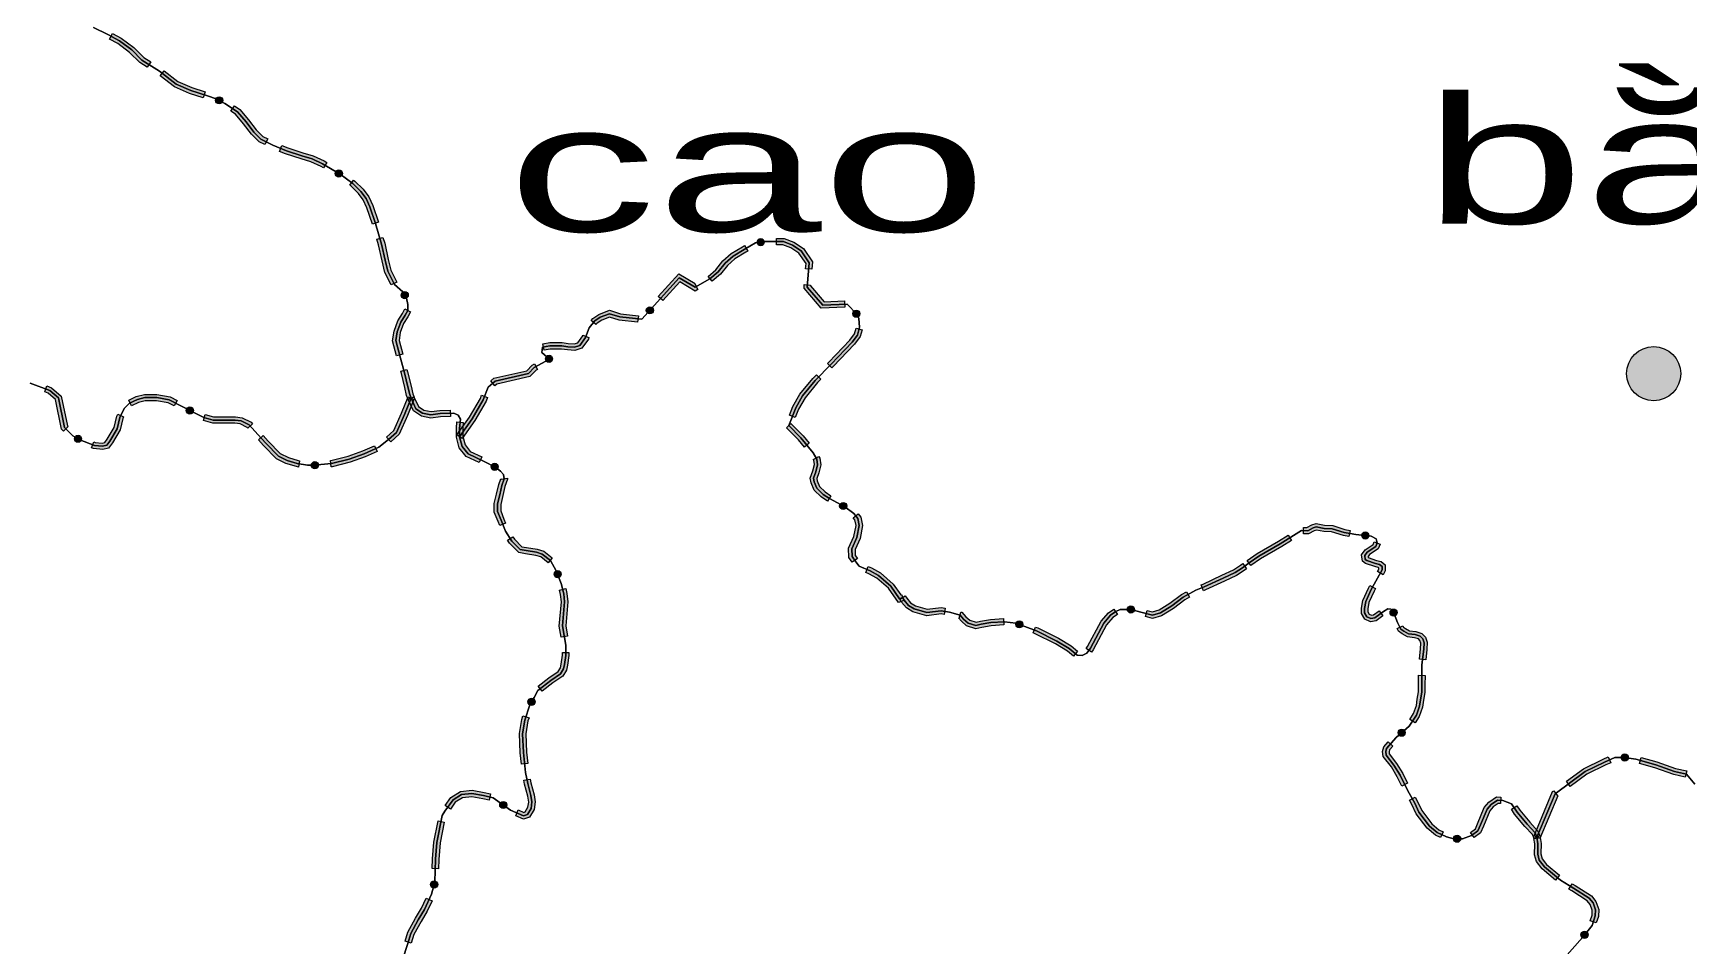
# Model space of a CAD drawing. Header units: metres. Extents: x -835890 to 1024355, y 79891 to 2211954.
# Drawn here: x -281451 to -177486, y 2033216 to 2090488 of the extents above; entities that cross this region are included whole.
import ezdxf
from ezdxf.enums import TextEntityAlignment as Align

# ---------------------------------------------------------------- set-up
doc = ezdxf.new("R2010")
doc.units = ezdxf.units.M
doc.header["$LTSCALE"] = 2200
for name, color, linetype, lineweight in [('10', 7, 'Continuous', 13), ('11', 7, 'Continuous', 13), ('12', 7, 'Continuous', 13), ('13', 7, 'Continuous', 13), ('15', 7, 'Continuous', 13), ('37', 7, 'Continuous', 13), ('8', 7, 'Continuous', 13)]:
    doc.layers.add(name, color=color, linetype=linetype, lineweight=lineweight)
doc.layers.add('3', color=7, linetype='Continuous')

msp = doc.modelspace()

# ---------------------------------------------------------------- hatches: boundary and pattern name
at = {"layer": '37'}
for points in [[(-276460, 2090466), (-275917, 2090174), (-275121, 2089577), (-274493, 2088948), (-274059, 2088676), (-274271, 2088337), (-274743, 2088633), (-275384, 2089274), (-276133, 2089836), (-276650, 2090114)], [(-273208, 2088114), (-272350, 2087446), (-271471, 2087072), (-270628, 2086791), (-270754, 2086412), (-271613, 2086698), (-272555, 2087098), (-273454, 2087799)], [(-269557, 2086150, 1), (-269950, 2086369, 1)], [(-268792, 2085904), (-268455, 2085683), (-267910, 2085023), (-267419, 2084395), (-267009, 2083985), (-266704, 2083830), (-266886, 2083473), (-267247, 2083657), (-267719, 2084130), (-268222, 2084772), (-268725, 2085382), (-269011, 2085570)], [(-265811, 2083417), (-265445, 2083263), (-264489, 2082963), (-263842, 2082766), (-263158, 2082452), (-262985, 2082348), (-263191, 2082005), (-263345, 2082098), (-263985, 2082391), (-264607, 2082581), (-265582, 2082887), (-265965, 2083048)], [(-262038, 2081546, 1), (-262424, 2081778, 1)], [(-261299, 2081244), (-261217, 2081185), (-260700, 2080667), (-260347, 2080196), (-260099, 2079642), (-259745, 2078607), (-260124, 2078477), (-260472, 2079496), (-260693, 2079992), (-261003, 2080404), (-261478, 2080880), (-261534, 2080920)], [(-259456, 2077641), (-259347, 2077272), (-259125, 2076245), (-258965, 2075581), (-258578, 2074831), (-258934, 2074648), (-259343, 2075441), (-259515, 2076157), (-259734, 2077173), (-259840, 2077527)], [(-235491, 2077377, 1), (-235935, 2077307, 1)], [(-234715, 2077574), (-234233, 2077574), (-233627, 2077331), (-233025, 2076939), (-232452, 2076102), (-232489, 2075634), (-232888, 2075666), (-232862, 2075993), (-233310, 2076648), (-233812, 2076974), (-234310, 2077174), (-234715, 2077174)], [(-239022, 2075192), (-238529, 2075608), (-238089, 2076158), (-237565, 2076624), (-236858, 2077049), (-236719, 2077129), (-236519, 2076782), (-236655, 2076704), (-237327, 2076300), (-237798, 2075882), (-238241, 2075327), (-238764, 2074886)], [(-242153, 2073932), (-240863, 2075356), (-239831, 2074732), (-239859, 2074716), (-239662, 2074369), (-239837, 2074269), (-240788, 2074843), (-241857, 2073663)], [(-257976, 2073816, 1), (-258199, 2074207, 1)], [(-232570, 2074637), (-232574, 2074585), (-231725, 2073589), (-230448, 2073644), (-230431, 2073244), (-231903, 2073182), (-232987, 2074452), (-232969, 2074669)], [(-257726, 2072953), (-257892, 2072649), (-258160, 2072220), (-258366, 2071651), (-258440, 2071160), (-258213, 2070295), (-258600, 2070194), (-258848, 2071138), (-258756, 2071750), (-258521, 2072396), (-258237, 2072851), (-258078, 2073144)], [(-242525, 2073223, 1), (-242827, 2072889, 1)], [(-229545, 2072679, 1), (-229856, 2073005, 1)], [(-246378, 2072411), (-246264, 2072551), (-245889, 2072801), (-245224, 2073055), (-244527, 2072839), (-243401, 2072714), (-243445, 2072316), (-244609, 2072445), (-245211, 2072632), (-245705, 2072443), (-245992, 2072252), (-246067, 2072159)], [(-249398, 2070948), (-248975, 2071022), (-248198, 2071022), (-247805, 2070966), (-247438, 2070941), (-247205, 2071019), (-246899, 2071443), (-246882, 2071489), (-246508, 2071346), (-246544, 2071251), (-246956, 2070680), (-247386, 2070537), (-247847, 2070568), (-248227, 2070622), (-248940, 2070622), (-249328, 2070554)], [(-229330, 2071836), (-229451, 2071400), (-229812, 2070918), (-231146, 2069527), (-231229, 2069442), (-231516, 2069721), (-231434, 2069805), (-230118, 2071177), (-229816, 2071579), (-229715, 2071943)], [(-249185, 2070155, 1), (-248852, 2069853, 1)], [(-257953, 2069332), (-257912, 2069184), (-257691, 2068296), (-257583, 2067810), (-257505, 2067602), (-257879, 2067462), (-257967, 2067696), (-258080, 2068204), (-258299, 2069083), (-258339, 2069226)], [(-252680, 2068622), (-252486, 2068779), (-250420, 2069256), (-250078, 2069613), (-249928, 2069694), (-249737, 2069343), (-249832, 2069291), (-250214, 2068893), (-252306, 2068410), (-252428, 2068311)], [(-231926, 2068725), (-232135, 2068510), (-232920, 2067563), (-233331, 2066845), (-233535, 2066321), (-233908, 2066466), (-233693, 2067018), (-233249, 2067792), (-232433, 2068778), (-232213, 2069004)], [(-279536, 2065466), (-279660, 2065591), (-280044, 2067447), (-280495, 2067842), (-280721, 2067926), (-280582, 2068301), (-280287, 2068192), (-279680, 2067659), (-279293, 2065789), (-279253, 2065749)], [(-272572, 2067040), (-272956, 2067239), (-273696, 2067369), (-274401, 2067369), (-274825, 2067269), (-275260, 2067051), (-275439, 2067409), (-274962, 2067647), (-274447, 2067769), (-273661, 2067769), (-272827, 2067622), (-272388, 2067395)], [(-271792, 2066861, 1), (-271392, 2066654, 1)], [(-257507, 2067457), (-257921, 2066434), (-258437, 2065260), (-258965, 2064790), (-259231, 2065089), (-258768, 2065500), (-258290, 2066590), (-257877, 2067607)], [(-257510, 2067615), (-257231, 2067006), (-256884, 2066782), (-256430, 2066686), (-255875, 2066765), (-255223, 2066786), (-255210, 2066387), (-255840, 2066366), (-256443, 2066280), (-257038, 2066405), (-257546, 2066733), (-257874, 2067449)], [(-254807, 2065218), (-254013, 2066347), (-253335, 2067513), (-253257, 2067719), (-252883, 2067577), (-252973, 2067340), (-253676, 2066132), (-254480, 2064988)], [(-275760, 2066354), (-275808, 2066257), (-275975, 2065532), (-276455, 2064725), (-276702, 2064394), (-277070, 2064302), (-277647, 2064361), (-277777, 2064412), (-277631, 2064784), (-277551, 2064753), (-277099, 2064707), (-276937, 2064748), (-276788, 2064947), (-276351, 2065682), (-276187, 2066393), (-276117, 2066533)], [(-267955, 2065656), (-267989, 2065693), (-268423, 2065911), (-268764, 2065959), (-269302, 2065959), (-270158, 2065959), (-270748, 2066128), (-270638, 2066513), (-270102, 2066359), (-269302, 2066359), (-268735, 2066359), (-268303, 2066298), (-267743, 2066018), (-267659, 2065925)], [(-254407, 2065996), (-254443, 2065618), (-254443, 2065129), (-254296, 2064589), (-253966, 2064188), (-253239, 2063844), (-253410, 2063483), (-254218, 2063864), (-254660, 2064401), (-254843, 2065076), (-254843, 2065637), (-254806, 2066034)], [(-232964, 2064449), (-233333, 2064903), (-234092, 2065662), (-233810, 2065945), (-233035, 2065171), (-232654, 2064702)], [(-278822, 2065092, 1), (-278430, 2064871, 1)], [(-264763, 2063203), (-264889, 2063225), (-265552, 2063426), (-266149, 2063725), (-266963, 2064558), (-267284, 2064916), (-266987, 2065183), (-266671, 2064832), (-265910, 2064053), (-265403, 2063799), (-264796, 2063615), (-264694, 2063597)], [(-259821, 2064172), (-260572, 2063841), (-261527, 2063504), (-262654, 2063222), (-262722, 2063215), (-262762, 2063613), (-262723, 2063617), (-261642, 2063887), (-260719, 2064213), (-259983, 2064538)], [(-231510, 2061065), (-231920, 2061328), (-232343, 2061751), (-232542, 2062215), (-232601, 2062509), (-232439, 2062962), (-232335, 2063351), (-232381, 2063624), (-232404, 2063665), (-232057, 2063863), (-231998, 2063760), (-231926, 2063332), (-232057, 2062843), (-232187, 2062478), (-232158, 2062334), (-232006, 2061979), (-231668, 2061642), (-231294, 2061401)], [(-263961, 2063292, 1), (-263513, 2063337, 1)], [(-252233, 2063108, 1), (-252632, 2063315, 1)], [(-251637, 2062509), (-251622, 2062436), (-251789, 2061980), (-251925, 2061412), (-252057, 2060855), (-252057, 2060448), (-251851, 2059931), (-251745, 2059666), (-252116, 2059518), (-252222, 2059783), (-252457, 2060371), (-252457, 2060902), (-252314, 2061505), (-252173, 2062096), (-252037, 2062468), (-252029, 2062430)], [(-230722, 2060861, 1), (-230327, 2060645, 1)], [(-229966, 2057223), (-230164, 2057519), (-230181, 2058105), (-229850, 2058828), (-229716, 2059525), (-229786, 2059877), (-229898, 2060013), (-229588, 2060266), (-229413, 2060053), (-229308, 2059527), (-229466, 2058705), (-229779, 2058024), (-229767, 2057645), (-229634, 2057445)], [(-201580, 2059399), (-201373, 2059394), (-201060, 2059575), (-200789, 2059642), (-200270, 2059539), (-199753, 2059518), (-198982, 2059277), (-198660, 2059218), (-198731, 2058824), (-199078, 2058887), (-199822, 2059120), (-200317, 2059141), (-200779, 2059232), (-200909, 2059200), (-201271, 2058992), (-201590, 2058999)], [(-251297, 2058822), (-251190, 2058659), (-250727, 2058194), (-250432, 2058149), (-249755, 2058036), (-249348, 2057911), (-248822, 2057496), (-249070, 2057182), (-249537, 2057551), (-249847, 2057646), (-250495, 2057754), (-250917, 2057819), (-251503, 2058405), (-251632, 2058603)], [(-205120, 2057335), (-204498, 2057762), (-203152, 2058543), (-202560, 2058913), (-202348, 2058574), (-202946, 2058201), (-204285, 2057424), (-204893, 2057006)], [(-197480, 2058868, 1), (-197927, 2058921, 1)], [(-196777, 2058356), (-196886, 2058065), (-197437, 2057708), (-197525, 2057585), (-197515, 2057505), (-197520, 2057508), (-197002, 2057335), (-196712, 2057262), (-196447, 2057050), (-196447, 2056685), (-196586, 2056433), (-196937, 2056625), (-196847, 2056788), (-196847, 2056858), (-196894, 2056895), (-197115, 2056950), (-197698, 2057146), (-197889, 2057274), (-197941, 2057690), (-197719, 2058002), (-197215, 2058329), (-197152, 2058497)], [(-248396, 2056252, 1), (-248556, 2056673, 1)], [(-226722, 2054810), (-227053, 2054677), (-227687, 2055577), (-228414, 2056219), (-228911, 2056495), (-229102, 2056575), (-228948, 2056944), (-228737, 2056856), (-228181, 2056548), (-227387, 2055845), (-226908, 2055166), (-226870, 2055181)], [(-208024, 2055800), (-207902, 2055845), (-206723, 2056394), (-205986, 2056741), (-205539, 2057027), (-205404, 2057127), (-205166, 2056805), (-205312, 2056697), (-205792, 2056391), (-206553, 2056032), (-207748, 2055476), (-207885, 2055425)], [(-247970, 2055562), (-247893, 2055255), (-247834, 2054725), (-247968, 2053221), (-247860, 2052574), (-248255, 2052508), (-248371, 2053206), (-248236, 2054721), (-248287, 2055184), (-248358, 2055465)], [(-197067, 2055556), (-197151, 2055404), (-197478, 2054688), (-197549, 2054290), (-197549, 2054096), (-197459, 2053947), (-197324, 2053884), (-197182, 2053912), (-196842, 2054159), (-196607, 2053836), (-197017, 2053537), (-197374, 2053466), (-197739, 2053636), (-197949, 2053985), (-197949, 2054324), (-197863, 2054808), (-197509, 2055583), (-197418, 2055749)], [(-226626, 2055102), (-226531, 2054949), (-226285, 2054653), (-225978, 2054465), (-225243, 2054262), (-224358, 2054371), (-224113, 2054332), (-224175, 2053937), (-224364, 2053967), (-225273, 2053855), (-226139, 2054094), (-226550, 2054347), (-226856, 2054714), (-226966, 2054890)], [(-212220, 2054190, 1), (-212654, 2054307, 1)], [(-211421, 2054185), (-211085, 2054100), (-210666, 2054216), (-209982, 2054638), (-209260, 2055193), (-208953, 2055362), (-208760, 2055012), (-209040, 2054857), (-209754, 2054308), (-210505, 2053846), (-211080, 2053686), (-211520, 2053798)], [(-223120, 2054085), (-223063, 2054068), (-222811, 2053785), (-222574, 2053572), (-222172, 2053438), (-221891, 2053508), (-221266, 2053622), (-220445, 2053675), (-220419, 2053276), (-221217, 2053224), (-221807, 2053117), (-222188, 2053021), (-222780, 2053219), (-223095, 2053503), (-223285, 2053717), (-223232, 2053701)], [(-219242, 2053232, 1), (-219662, 2053393, 1)], [(-215254, 2051783), (-215160, 2051924), (-214299, 2053508), (-213854, 2054043), (-213512, 2054271), (-213290, 2053938), (-213584, 2053742), (-213967, 2053283), (-214817, 2051717), (-214921, 2051561)], [(-195844, 2053839, 1), (-196006, 2054259, 1)], [(-218446, 2053141), (-218290, 2053082), (-216990, 2052438), (-216197, 2051956), (-215798, 2051623), (-216054, 2051316), (-216431, 2051630), (-217183, 2052087), (-218451, 2052715), (-218590, 2052768)], [(-195354, 2053223), (-195313, 2053143), (-195179, 2053046), (-194933, 2052912), (-194518, 2052864), (-194154, 2052743), (-193921, 2052510), (-193811, 2052181), (-193830, 2051737), (-193908, 2051078), (-194305, 2051125), (-194229, 2051769), (-194214, 2052124), (-194270, 2052294), (-194370, 2052394), (-194605, 2052472), (-195056, 2052524), (-195393, 2052707), (-195624, 2052875), (-195709, 2053039)], [(-247766, 2051549), (-247766, 2051345), (-247852, 2050746), (-247915, 2050427), (-248150, 2050057), (-248786, 2049624), (-249450, 2049106), (-249696, 2049421), (-249022, 2049947), (-248444, 2050342), (-248293, 2050579), (-248246, 2050813), (-248166, 2051373), (-248166, 2051549)], [(-193950, 2050103), (-193954, 2049498), (-193954, 2049032), (-194040, 2048536), (-194100, 2048111), (-194315, 2047521), (-194576, 2047115), (-194912, 2047332), (-194675, 2047700), (-194490, 2048208), (-194435, 2048598), (-194354, 2049067), (-194354, 2049499), (-194350, 2050105)], [(-250225, 2048241, 1), (-250002, 2048632, 1)], [(-250276, 2047442), (-250343, 2047240), (-250475, 2046419), (-250429, 2045272), (-250348, 2044555), (-250745, 2044510), (-250828, 2045241), (-250876, 2046443), (-250733, 2047335), (-250656, 2047567)], [(-195586, 2046348, 1), (-195248, 2046645, 1)], [(-195969, 2045655), (-196185, 2045410), (-196213, 2045297), (-196194, 2045171), (-195736, 2044570), (-195343, 2043922), (-195044, 2043318), (-195402, 2043140), (-195694, 2043729), (-196067, 2044345), (-196574, 2045009), (-196621, 2045316), (-196549, 2045601), (-196269, 2045920)], [(-181174, 2044907, 1), (-181619, 2044972, 1)], [(-185058, 2043444), (-183996, 2044236), (-182750, 2044829), (-182446, 2044972), (-182276, 2044610), (-182579, 2044468), (-183788, 2043892), (-184819, 2043123)], [(-180359, 2044948), (-179380, 2044661), (-178202, 2044254), (-177499, 2044094), (-177588, 2043704), (-178312, 2043868), (-179502, 2044279), (-180472, 2044565)], [(-250204, 2043581), (-250158, 2043340), (-249959, 2042581), (-249886, 2042143), (-249954, 2041671), (-250243, 2041177), (-250632, 2041066), (-251109, 2041272), (-250951, 2041639), (-250604, 2041490), (-250507, 2041517), (-250339, 2041805), (-250291, 2042139), (-250351, 2042497), (-250549, 2043252), (-250597, 2043507)], [(-252787, 2042257), (-253173, 2042343), (-253869, 2042470), (-254456, 2042411), (-254912, 2042125), (-255219, 2041692), (-255545, 2041924), (-255192, 2042422), (-254589, 2042800), (-253853, 2042874), (-253093, 2042735), (-252699, 2042647)], [(-252076, 2042081, 1), (-251708, 2041822, 1)], [(-194578, 2042446), (-194417, 2042162), (-194156, 2041608), (-193524, 2040768), (-193080, 2040385), (-192809, 2040261), (-192975, 2039898), (-193298, 2040045), (-193818, 2040493), (-194501, 2041401), (-194773, 2041978), (-194926, 2042249)], [(-191100, 2040226), (-190787, 2040461), (-190643, 2040777), (-190225, 2041792), (-189937, 2042137), (-189459, 2042456), (-189179, 2042443), (-189198, 2042043), (-189346, 2042050), (-189667, 2041837), (-189878, 2041583), (-190276, 2040618), (-190465, 2040202), (-190860, 2039906)], [(-188185, 2041905), (-187994, 2041624), (-187371, 2040870), (-186861, 2040307), (-186731, 2040011), (-187098, 2039850), (-187201, 2040087), (-187673, 2040608), (-188315, 2041384), (-188516, 2041681)], [(-187099, 2040008), (-185934, 2042790), (-185859, 2042846), (-185620, 2042525), (-185607, 2042535), (-186730, 2039853)], [(-255602, 2040878), (-255867, 2039568), (-255948, 2038535), (-255971, 2037940), (-256371, 2037956), (-256348, 2038558), (-256263, 2039624), (-255994, 2040957)], [(-191710, 2039832, 1), (-192160, 2039832, 1)], [(-186708, 2039909), (-186647, 2039529), (-186664, 2038875), (-186582, 2038575), (-186303, 2038208), (-185501, 2037540), (-185757, 2037233), (-186594, 2037930), (-186947, 2038395), (-187065, 2038826), (-187048, 2039502), (-187103, 2039846)], [(-256297, 2036735, 1), (-256188, 2037172, 1)], [(-184694, 2037004), (-184503, 2036887), (-183493, 2036236), (-183208, 2035893), (-183034, 2035390), (-183054, 2034941), (-183186, 2034544), (-183566, 2034671), (-183451, 2035015), (-183437, 2035331), (-183563, 2035694), (-183761, 2035933), (-184715, 2036548), (-184903, 2036662)], [(-256371, 2035922), (-256675, 2035276), (-257065, 2034636), (-257522, 2033802), (-257684, 2033269), (-258066, 2033386), (-257892, 2033958), (-257411, 2034836), (-257028, 2035466), (-256733, 2036092)], [(-184067, 2033611, 1), (-183786, 2033962, 1)]]:
    msp.add_hatch(color=256, dxfattribs=at).paths.add_polyline_path(points)
at = {"layer": '8'}
msp.add_hatch(color=256, dxfattribs=at).paths.add_polyline_path([(-177875, 2069073, 1), (-181275, 2069073, 1)])

# ---------------------------------------------------------------- linework, layer by layer
at = {"layer": '10'}
for points in [[(-277653, 2090833), (-276742, 2090391), (-276025, 2090005), (-275253, 2089425), (-274618, 2088790), (-273514, 2088100), (-272452, 2087272), (-271542, 2086885), (-270549, 2086554), (-269886, 2086333), (-269390, 2086057), (-268590, 2085532), (-268066, 2084897), (-267569, 2084262), (-267128, 2083821), (-266369, 2083434), (-265514, 2083075), (-264548, 2082772), (-263913, 2082578), (-263251, 2082275), (-262148, 2081612), (-261348, 2081032)], [(-261348, 2081032), (-260851, 2080535), (-260520, 2080094), (-260285, 2079569), (-259927, 2078520), (-259541, 2077222), (-259320, 2076201), (-259154, 2075511), (-258727, 2074683), (-258202, 2074213), (-257982, 2073827), (-257899, 2073413), (-257899, 2073054), (-258065, 2072750), (-258340, 2072308), (-258561, 2071701), (-258644, 2071149), (-258354, 2070044), (-258106, 2069133), (-257885, 2068250), (-257775, 2067753), (-257692, 2067532), (-258105, 2066512), (-258602, 2065380), (-259099, 2064938), (-259707, 2064441), (-260646, 2064027), (-261584, 2063696), (-262689, 2063420), (-263793, 2063309), (-264207, 2063309), (-264843, 2063420), (-265478, 2063613), (-266030, 2063889), (-266817, 2064695), (-267314, 2065248), (-267866, 2065856), (-268363, 2066104), (-268750, 2066159), (-269302, 2066159), (-270130, 2066159), (-270710, 2066325), (-271345, 2066629), (-272891, 2067430), (-273678, 2067569), (-274424, 2067569), (-274893, 2067458), (-275390, 2067209), (-275721, 2066878), (-275998, 2066325), (-276163, 2065607), (-276621, 2064836), (-276820, 2064571), (-277084, 2064505), (-277599, 2064557), (-278510, 2064916), (-278952, 2065165), (-279477, 2065690), (-279862, 2067553), (-280391, 2068017), (-281644, 2068480)]]:
    msp.add_lwpolyline(points, dxfattribs=at)
at = {"layer": '11'}
for points in [[(-281644, 2068480), (-280391, 2068017), (-279862, 2067553), (-279477, 2065690), (-278952, 2065165), (-278510, 2064916), (-277599, 2064557), (-277084, 2064505), (-276820, 2064571), (-276621, 2064836), (-276163, 2065607), (-275998, 2066325), (-275721, 2066878), (-275390, 2067209), (-274893, 2067458), (-274424, 2067569), (-273678, 2067569), (-272891, 2067430), (-271345, 2066629), (-270710, 2066325), (-270130, 2066159), (-269302, 2066159), (-268750, 2066159), (-268363, 2066104), (-267866, 2065856), (-267314, 2065248), (-266817, 2064695), (-266030, 2063889), (-265478, 2063613), (-264843, 2063420), (-264207, 2063309), (-263793, 2063309), (-262689, 2063420), (-261584, 2063696), (-260646, 2064027), (-259707, 2064441), (-259099, 2064938), (-258602, 2065380), (-258105, 2066512), (-257692, 2067532)], [(-257692, 2067532), (-257389, 2066870), (-256961, 2066593), (-256437, 2066483), (-255857, 2066566), (-255002, 2066593), (-254726, 2066455), (-254588, 2066207), (-254643, 2065627), (-254643, 2065103), (-254478, 2064495), (-254092, 2064026), (-253099, 2063557), (-252354, 2063170), (-252078, 2062949), (-251885, 2062728), (-251829, 2062452), (-251981, 2062038), (-252119, 2061458), (-252257, 2060879), (-252257, 2060409), (-252036, 2059857), (-251760, 2059167), (-251347, 2058532), (-250822, 2058007), (-250463, 2057951), (-249801, 2057841), (-249442, 2057731), (-248918, 2057317), (-248559, 2056682), (-248256, 2055882), (-248090, 2055220), (-248035, 2054723), (-248170, 2053213), (-247966, 2051994), (-247966, 2051359), (-248049, 2050779), (-248104, 2050503), (-248297, 2050199), (-248904, 2049785), (-249718, 2049150), (-249956, 2048713), (-250221, 2048248), (-250538, 2047287), (-250676, 2046431), (-250629, 2045257), (-250486, 2044000), (-250353, 2043296), (-250155, 2042539), (-250089, 2042141), (-250146, 2041738), (-250375, 2041347), (-250618, 2041278), (-251437, 2041631), (-252537, 2042406), (-253133, 2042539), (-253861, 2042672), (-254522, 2042606), (-255052, 2042274), (-255559, 2041558), (-255725, 2041281), (-256065, 2039596), (-256065, 2039596), (-256148, 2038547), (-256203, 2037111), (-256396, 2036338), (-256852, 2035371), (-257238, 2034736), (-257707, 2033880), (-257900, 2033245), (-258231, 2032223)]]:
    msp.add_lwpolyline(points, dxfattribs=at)
at = {"layer": '12'}
for points in [[(-254643, 2065103), (-254643, 2065627), (-254588, 2066207), (-254726, 2066455), (-255002, 2066593), (-255857, 2066566), (-256437, 2066483), (-256961, 2066593), (-257389, 2066870), (-257692, 2067532), (-257775, 2067753), (-257885, 2068250), (-258106, 2069133), (-258354, 2070044), (-258644, 2071149), (-258561, 2071701), (-258340, 2072308), (-258065, 2072750), (-257899, 2073054), (-257899, 2073413), (-257982, 2073827), (-258202, 2074213), (-258727, 2074683), (-259154, 2075511), (-259320, 2076201), (-259541, 2077222), (-259927, 2078520), (-260285, 2079569), (-260520, 2080094), (-260851, 2080535), (-261348, 2081032), (-262148, 2081612), (-263251, 2082275), (-263913, 2082578), (-264548, 2082772), (-265514, 2083075), (-266369, 2083434), (-267128, 2083821), (-267569, 2084262), (-268066, 2084897), (-268590, 2085532), (-269390, 2086057), (-269886, 2086333), (-270549, 2086554), (-271542, 2086885), (-272452, 2087272), (-273514, 2088100), (-274618, 2088790), (-275253, 2089425), (-276025, 2090005), (-276742, 2090391), (-277653, 2090833)], [(-211083, 2053893), (-211731, 2054058), (-212449, 2054252), (-213112, 2054252), (-213388, 2054114), (-213719, 2053893), (-214133, 2053395), (-214989, 2051821), (-215210, 2051489), (-215513, 2051351), (-215817, 2051379), (-216314, 2051793), (-217087, 2052263), (-218371, 2052898), (-219668, 2053395), (-220386, 2053478), (-221242, 2053423), (-221849, 2053312), (-222180, 2053230), (-222677, 2053395), (-222953, 2053644), (-223174, 2053893), (-223837, 2054086), (-224361, 2054169), (-225258, 2054058), (-226059, 2054279), (-226418, 2054500), (-226694, 2054832), (-226796, 2054996), (-226981, 2054922), (-227537, 2055711), (-228298, 2056383), (-228824, 2056676), (-229526, 2056968), (-229731, 2057231), (-229965, 2057582), (-229980, 2058064), (-229658, 2058766), (-229512, 2059526), (-229600, 2059965), (-229863, 2060286), (-230419, 2060696), (-231385, 2061222), (-231794, 2061485), (-232175, 2061865), (-232350, 2062274), (-232394, 2062494), (-232248, 2062903), (-232131, 2063341), (-232189, 2063692), (-232423, 2064101), (-233184, 2065037), (-233951, 2065803), (-233512, 2066931), (-233084, 2067677), (-232284, 2068644), (-231290, 2069666), (-229965, 2071048), (-229634, 2071489), (-229496, 2071987), (-229537, 2072539), (-229675, 2072815), (-230282, 2073451), (-231814, 2073386), (-232780, 2074518), (-232657, 2076048), (-233167, 2076793), (-233719, 2077153), (-234272, 2077374), (-234796, 2077374), (-235514, 2077374), (-236038, 2077291), (-236756, 2076876), (-237446, 2076462), (-237943, 2076020), (-238385, 2075467), (-238909, 2075025), (-239834, 2074501), (-240826, 2075100), (-243189, 2072489), (-244568, 2072642), (-245217, 2072843), (-245797, 2072622), (-246128, 2072401), (-246487, 2071959), (-246722, 2071347), (-247081, 2070850), (-247412, 2070739), (-247826, 2070767), (-248213, 2070822), (-248958, 2070822), (-249427, 2070739), (-249464, 2070407), (-248989, 2069977), (-249955, 2069452), (-250317, 2069074), (-252396, 2068594), (-252850, 2068227), (-253154, 2067427), (-253844, 2066239), (-254643, 2065103)], [(-196647, 2056737), (-196647, 2056954), (-196803, 2057078), (-197058, 2057142), (-197609, 2057327), (-197702, 2057389), (-197733, 2057638), (-197578, 2057855), (-197051, 2058197), (-196958, 2058446), (-197020, 2058694), (-197330, 2058850), (-198298, 2058965), (-198664, 2059015), (-199030, 2059082), (-199787, 2059319), (-200293, 2059340), (-200784, 2059437), (-200984, 2059387), (-201322, 2059193), (-201718, 2059203), (-203049, 2058372), (-204391, 2057593), (-205007, 2057171), (-205426, 2056862), (-205889, 2056566), (-206638, 2056213), (-207825, 2055661), (-208350, 2055467), (-209150, 2055025), (-209868, 2054473), (-210586, 2054031), (-211083, 2053893)], [(-176984, 2043256), (-177521, 2043894), (-178257, 2044061), (-179441, 2044470), (-180690, 2044837), (-181415, 2044943), (-182027, 2044948), (-182664, 2044649), (-183892, 2044064), (-185770, 2042663), (-186914, 2039931), (-187031, 2040197), (-187522, 2040739), (-188155, 2041504), (-188504, 2042020), (-189053, 2042236), (-189403, 2042253), (-189802, 2041987), (-190052, 2041687), (-190459, 2040697), (-190626, 2040331), (-191025, 2040032), (-191591, 2039832), (-192140, 2039832), (-192606, 2039949), (-193189, 2040215), (-193671, 2040631), (-194329, 2041504), (-194595, 2042070), (-195028, 2042835), (-195519, 2043825), (-195901, 2044458), (-196384, 2045090), (-196417, 2045306), (-196367, 2045506), (-195760, 2046196), (-194944, 2046912), (-194495, 2047610), (-194295, 2048159), (-194237, 2048567), (-194154, 2049050), (-194154, 2049499), (-194146, 2050772), (-194029, 2051753), (-194012, 2052152), (-194096, 2052402), (-194262, 2052568), (-194562, 2052668), (-194994, 2052718), (-195286, 2052876), (-195469, 2053009), (-195685, 2053425), (-195935, 2054074), (-196101, 2054274), (-196284, 2054290), (-196550, 2054124), (-197099, 2053725), (-197349, 2053675), (-197599, 2053791), (-197749, 2054041), (-197749, 2054307), (-197671, 2054748), (-197330, 2055494), (-196647, 2056737)]]:
    msp.add_lwpolyline(points, dxfattribs=at)
at = {"layer": '13'}
msp.add_lwpolyline([(-185192, 2032340), (-184051, 2033630), (-183452, 2034379), (-183252, 2034978), (-183236, 2035361), (-183385, 2035794), (-183627, 2036085), (-184609, 2036717), (-185425, 2037216), (-186448, 2038069), (-186765, 2038485), (-186864, 2038850), (-186848, 2039515), (-186914, 2039931), (-185770, 2042663), (-183892, 2044064), (-182664, 2044649), (-182027, 2044948), (-181415, 2044943), (-180690, 2044837), (-179441, 2044470), (-178257, 2044061), (-177521, 2043894), (-176984, 2043256)], dxfattribs=at)
at = {"layer": '15'}
for points in [[(-239834, 2074501), (-238909, 2075025), (-238385, 2075467), (-237943, 2076020), (-237446, 2076462), (-236756, 2076876), (-236038, 2077291), (-235514, 2077374), (-234796, 2077374), (-234272, 2077374), (-233719, 2077153), (-233167, 2076793), (-232657, 2076048), (-232780, 2074518), (-231814, 2073386), (-230282, 2073451), (-229675, 2072815), (-229537, 2072539), (-229496, 2071987), (-229634, 2071489), (-229965, 2071048), (-231290, 2069666), (-232284, 2068644), (-233084, 2067677), (-233512, 2066931), (-233951, 2065803), (-233184, 2065037), (-232423, 2064101), (-232189, 2063692), (-232131, 2063341), (-232248, 2062903), (-232394, 2062494), (-232350, 2062274), (-232175, 2061865), (-231794, 2061485), (-231385, 2061222), (-230419, 2060696), (-229863, 2060286), (-229600, 2059965), (-229512, 2059526)], [(-258231, 2032223), (-257900, 2033245), (-257707, 2033880), (-257238, 2034736), (-256852, 2035371), (-256396, 2036338), (-256203, 2037111), (-256148, 2038547), (-256065, 2039596), (-255725, 2041281), (-255559, 2041558), (-255052, 2042274), (-254522, 2042606), (-253861, 2042672), (-253133, 2042539), (-252537, 2042406), (-251437, 2041631), (-250618, 2041278), (-250375, 2041347), (-250146, 2041738), (-250089, 2042141), (-250155, 2042539), (-250353, 2043296), (-250486, 2044000), (-250629, 2045257), (-250676, 2046431), (-250538, 2047287), (-250221, 2048248), (-249956, 2048713), (-249718, 2049150), (-248904, 2049785), (-248297, 2050199), (-248104, 2050503), (-248049, 2050779), (-247966, 2051359), (-247966, 2051994), (-248170, 2053213), (-248035, 2054723), (-248090, 2055220), (-248256, 2055882), (-248559, 2056682), (-248918, 2057317), (-249442, 2057731), (-249801, 2057841), (-250463, 2057951), (-250822, 2058007), (-251347, 2058532), (-251760, 2059167), (-252036, 2059857), (-252257, 2060409), (-252257, 2060879), (-252119, 2061458), (-251981, 2062038), (-251829, 2062452), (-251885, 2062728), (-252078, 2062949), (-252354, 2063170), (-253099, 2063557), (-254092, 2064026), (-254478, 2064495), (-254643, 2065103), (-253844, 2066239), (-253154, 2067427), (-252850, 2068227), (-252396, 2068594), (-250317, 2069074), (-249955, 2069452), (-248989, 2069977), (-249464, 2070407), (-249427, 2070739), (-248958, 2070822), (-248213, 2070822), (-247826, 2070767), (-247412, 2070739), (-247081, 2070850), (-246722, 2071347), (-246487, 2071959), (-246128, 2072401), (-245797, 2072622), (-245217, 2072843), (-244568, 2072642), (-243189, 2072489), (-240826, 2075100), (-239834, 2074501)], [(-229512, 2059526), (-229658, 2058766), (-229980, 2058064), (-229965, 2057582), (-229731, 2057231), (-229526, 2056968), (-228824, 2056676), (-228298, 2056383), (-227537, 2055711), (-226981, 2054922), (-226796, 2054996), (-226694, 2054832), (-226418, 2054500), (-226059, 2054279), (-225258, 2054058), (-224361, 2054169), (-223837, 2054086), (-223174, 2053893), (-222953, 2053644), (-222677, 2053395), (-222180, 2053230), (-221849, 2053312), (-221242, 2053423), (-220386, 2053478), (-219668, 2053395), (-218371, 2052898), (-217087, 2052263), (-216314, 2051793), (-215817, 2051379), (-215513, 2051351), (-215210, 2051489), (-214989, 2051821), (-214133, 2053395), (-213719, 2053893), (-213388, 2054114), (-213112, 2054252), (-212449, 2054252), (-211731, 2054058), (-211083, 2053893), (-210586, 2054031), (-209868, 2054473), (-209150, 2055025), (-208350, 2055467), (-207825, 2055661), (-206638, 2056213), (-205889, 2056566), (-205426, 2056862), (-205007, 2057171), (-204391, 2057593), (-203049, 2058372), (-201718, 2059203), (-201322, 2059193), (-200984, 2059387), (-200784, 2059437), (-200293, 2059340), (-199787, 2059319), (-199030, 2059082), (-198664, 2059015), (-198298, 2058965), (-197330, 2058850), (-197020, 2058694), (-196958, 2058446), (-197051, 2058197), (-197578, 2057855), (-197733, 2057638), (-197702, 2057389), (-197609, 2057327), (-197058, 2057142), (-196803, 2057078), (-196647, 2056954), (-196647, 2056737), (-197330, 2055494), (-197671, 2054748), (-197749, 2054307), (-197749, 2054041), (-197599, 2053791), (-197349, 2053675), (-197099, 2053725), (-196550, 2054124), (-196284, 2054290), (-196101, 2054274), (-195935, 2054074), (-195685, 2053425), (-195469, 2053009), (-195286, 2052876), (-194994, 2052718), (-194562, 2052668), (-194262, 2052568), (-194096, 2052402), (-194012, 2052152), (-194029, 2051753), (-194146, 2050772), (-194154, 2049499), (-194154, 2049050), (-194237, 2048567), (-194295, 2048159), (-194495, 2047610), (-194944, 2046912), (-195760, 2046196), (-196367, 2045506), (-196417, 2045306)], [(-196417, 2045306), (-196384, 2045090), (-195901, 2044458), (-195519, 2043825), (-195028, 2042835), (-194595, 2042070), (-194329, 2041504), (-193671, 2040631), (-193189, 2040215), (-192606, 2039949), (-192140, 2039832), (-191591, 2039832), (-191025, 2040032), (-190626, 2040331), (-190459, 2040697), (-190052, 2041687), (-189802, 2041987), (-189403, 2042253), (-189053, 2042236), (-188504, 2042020), (-188155, 2041504), (-187522, 2040739), (-187031, 2040197), (-186914, 2039931), (-186848, 2039515), (-186864, 2038850), (-186765, 2038485), (-186448, 2038069), (-185425, 2037216), (-184609, 2036717), (-183627, 2036085), (-183385, 2035794), (-183236, 2035361), (-183252, 2034978), (-183452, 2034379), (-184051, 2033630), (-185192, 2032340)]]:
    msp.add_lwpolyline(points, dxfattribs=at)
at = {"layer": '37'}
for points in [[(-276460, 2090466), (-275917, 2090174), (-275121, 2089577), (-274493, 2088948), (-274059, 2088676), (-274271, 2088337), (-274743, 2088633), (-275384, 2089274), (-276133, 2089836), (-276650, 2090114)], [(-273208, 2088114), (-272350, 2087446), (-271471, 2087072), (-270628, 2086791), (-270754, 2086412), (-271613, 2086698), (-272555, 2087098), (-273454, 2087799)], [(-268792, 2085904), (-268455, 2085683), (-267910, 2085023), (-267419, 2084395), (-267009, 2083985), (-266704, 2083830), (-266886, 2083473), (-267247, 2083657), (-267719, 2084130), (-268222, 2084772), (-268725, 2085382), (-269011, 2085570)], [(-265811, 2083417), (-265445, 2083263), (-264489, 2082963), (-263842, 2082766), (-263158, 2082452), (-262985, 2082348), (-263191, 2082005), (-263345, 2082098), (-263985, 2082391), (-264607, 2082581), (-265582, 2082887), (-265965, 2083048)], [(-261299, 2081244), (-261217, 2081185), (-260700, 2080667), (-260347, 2080196), (-260099, 2079642), (-259745, 2078607), (-260124, 2078477), (-260472, 2079496), (-260693, 2079992), (-261003, 2080404), (-261478, 2080880), (-261534, 2080920)], [(-259456, 2077641), (-259347, 2077272), (-259125, 2076245), (-258965, 2075581), (-258578, 2074831), (-258934, 2074648), (-259343, 2075441), (-259515, 2076157), (-259734, 2077173), (-259840, 2077527)], [(-234715, 2077574), (-234233, 2077574), (-233627, 2077331), (-233025, 2076939), (-232452, 2076102), (-232489, 2075634), (-232888, 2075666), (-232862, 2075993), (-233310, 2076648), (-233812, 2076974), (-234310, 2077174), (-234715, 2077174)], [(-239022, 2075192), (-238529, 2075608), (-238089, 2076158), (-237565, 2076624), (-236858, 2077049), (-236719, 2077129), (-236519, 2076782), (-236655, 2076704), (-237327, 2076300), (-237798, 2075882), (-238241, 2075327), (-238764, 2074886)], [(-242153, 2073932), (-240863, 2075356), (-239831, 2074732), (-239859, 2074716), (-239662, 2074369), (-239837, 2074269), (-240788, 2074843), (-241857, 2073663)], [(-232570, 2074637), (-232574, 2074585), (-231725, 2073589), (-230448, 2073644), (-230431, 2073244), (-231903, 2073182), (-232987, 2074452), (-232969, 2074669)], [(-257726, 2072953), (-257892, 2072649), (-258160, 2072220), (-258366, 2071651), (-258440, 2071160), (-258213, 2070295), (-258600, 2070194), (-258848, 2071138), (-258756, 2071750), (-258521, 2072396), (-258237, 2072851), (-258078, 2073144)], [(-246378, 2072411), (-246264, 2072551), (-245889, 2072801), (-245224, 2073055), (-244527, 2072839), (-243401, 2072714), (-243445, 2072316), (-244609, 2072445), (-245211, 2072632), (-245705, 2072443), (-245992, 2072252), (-246067, 2072159)], [(-249398, 2070948), (-248975, 2071022), (-248198, 2071022), (-247805, 2070966), (-247438, 2070941), (-247205, 2071019), (-246899, 2071443), (-246882, 2071489), (-246508, 2071346), (-246544, 2071251), (-246956, 2070680), (-247386, 2070537), (-247847, 2070568), (-248227, 2070622), (-248940, 2070622), (-249328, 2070554)], [(-229330, 2071836), (-229451, 2071400), (-229812, 2070918), (-231146, 2069527), (-231229, 2069442), (-231516, 2069721), (-231434, 2069805), (-230118, 2071177), (-229816, 2071579), (-229715, 2071943)], [(-257953, 2069332), (-257912, 2069184), (-257691, 2068296), (-257583, 2067810), (-257505, 2067602), (-257879, 2067462), (-257967, 2067696), (-258080, 2068204), (-258299, 2069083), (-258339, 2069226)], [(-252680, 2068622), (-252486, 2068779), (-250420, 2069256), (-250078, 2069613), (-249928, 2069694), (-249737, 2069343), (-249832, 2069291), (-250214, 2068893), (-252306, 2068410), (-252428, 2068311)], [(-231926, 2068725), (-232135, 2068510), (-232920, 2067563), (-233331, 2066845), (-233535, 2066321), (-233908, 2066466), (-233693, 2067018), (-233249, 2067792), (-232433, 2068778), (-232213, 2069004)], [(-279536, 2065466), (-279660, 2065591), (-280044, 2067447), (-280495, 2067842), (-280721, 2067926), (-280582, 2068301), (-280287, 2068192), (-279680, 2067659), (-279293, 2065789), (-279253, 2065749)], [(-272572, 2067040), (-272956, 2067239), (-273696, 2067369), (-274401, 2067369), (-274825, 2067269), (-275260, 2067051), (-275439, 2067409), (-274962, 2067647), (-274447, 2067769), (-273661, 2067769), (-272827, 2067622), (-272388, 2067395)], [(-257507, 2067457), (-257921, 2066434), (-258437, 2065260), (-258965, 2064790), (-259231, 2065089), (-258768, 2065500), (-258290, 2066590), (-257877, 2067607)], [(-257510, 2067615), (-257231, 2067006), (-256884, 2066782), (-256430, 2066686), (-255875, 2066765), (-255223, 2066786), (-255210, 2066387), (-255840, 2066366), (-256443, 2066280), (-257038, 2066405), (-257546, 2066733), (-257874, 2067449)], [(-254807, 2065218), (-254013, 2066347), (-253335, 2067513), (-253257, 2067719), (-252883, 2067577), (-252973, 2067340), (-253676, 2066132), (-254480, 2064988)], [(-275760, 2066354), (-275808, 2066257), (-275975, 2065532), (-276455, 2064725), (-276702, 2064394), (-277070, 2064302), (-277647, 2064361), (-277777, 2064412), (-277631, 2064784), (-277551, 2064753), (-277099, 2064707), (-276937, 2064748), (-276788, 2064947), (-276351, 2065682), (-276187, 2066393), (-276117, 2066533)], [(-267955, 2065656), (-267989, 2065693), (-268423, 2065911), (-268764, 2065959), (-269302, 2065959), (-270158, 2065959), (-270748, 2066128), (-270638, 2066513), (-270102, 2066359), (-269302, 2066359), (-268735, 2066359), (-268303, 2066298), (-267743, 2066018), (-267659, 2065925)], [(-254407, 2065996), (-254443, 2065618), (-254443, 2065129), (-254296, 2064589), (-253966, 2064188), (-253239, 2063844), (-253410, 2063483), (-254218, 2063864), (-254660, 2064401), (-254843, 2065076), (-254843, 2065637), (-254806, 2066034)], [(-232964, 2064449), (-233333, 2064903), (-234092, 2065662), (-233810, 2065945), (-233035, 2065171), (-232654, 2064702)], [(-264763, 2063203), (-264889, 2063225), (-265552, 2063426), (-266149, 2063725), (-266963, 2064558), (-267284, 2064916), (-266987, 2065183), (-266671, 2064832), (-265910, 2064053), (-265403, 2063799), (-264796, 2063615), (-264694, 2063597)], [(-259821, 2064172), (-260572, 2063841), (-261527, 2063504), (-262654, 2063222), (-262722, 2063215), (-262762, 2063613), (-262723, 2063617), (-261642, 2063887), (-260719, 2064213), (-259983, 2064538)], [(-231510, 2061065), (-231920, 2061328), (-232343, 2061751), (-232542, 2062215), (-232601, 2062509), (-232439, 2062962), (-232335, 2063351), (-232381, 2063624), (-232404, 2063665), (-232057, 2063863), (-231998, 2063760), (-231926, 2063332), (-232057, 2062843), (-232187, 2062478), (-232158, 2062334), (-232006, 2061979), (-231668, 2061642), (-231294, 2061401)], [(-251637, 2062509), (-251622, 2062436), (-251789, 2061980), (-251925, 2061412), (-252057, 2060855), (-252057, 2060448), (-251851, 2059931), (-251745, 2059666), (-252116, 2059518), (-252222, 2059783), (-252457, 2060371), (-252457, 2060902), (-252314, 2061505), (-252173, 2062096), (-252037, 2062468), (-252029, 2062430)], [(-229966, 2057223), (-230164, 2057519), (-230181, 2058105), (-229850, 2058828), (-229716, 2059525), (-229786, 2059877), (-229898, 2060013), (-229588, 2060266), (-229413, 2060053), (-229308, 2059527), (-229466, 2058705), (-229779, 2058024), (-229767, 2057645), (-229634, 2057445)], [(-201580, 2059399), (-201373, 2059394), (-201060, 2059575), (-200789, 2059642), (-200270, 2059539), (-199753, 2059518), (-198982, 2059277), (-198660, 2059218), (-198731, 2058824), (-199078, 2058887), (-199822, 2059120), (-200317, 2059141), (-200779, 2059232), (-200909, 2059200), (-201271, 2058992), (-201590, 2058999)], [(-251297, 2058822), (-251190, 2058659), (-250727, 2058194), (-250432, 2058149), (-249755, 2058036), (-249348, 2057911), (-248822, 2057496), (-249070, 2057182), (-249537, 2057551), (-249847, 2057646), (-250495, 2057754), (-250917, 2057819), (-251503, 2058405), (-251632, 2058603)], [(-205120, 2057335), (-204498, 2057762), (-203152, 2058543), (-202560, 2058913), (-202348, 2058574), (-202946, 2058201), (-204285, 2057424), (-204893, 2057006)], [(-196777, 2058356), (-196886, 2058065), (-197437, 2057708), (-197525, 2057585), (-197515, 2057505), (-197520, 2057508), (-197002, 2057335), (-196712, 2057262), (-196447, 2057050), (-196447, 2056685), (-196586, 2056433), (-196937, 2056625), (-196847, 2056788), (-196847, 2056858), (-196894, 2056895), (-197115, 2056950), (-197698, 2057146), (-197889, 2057274), (-197941, 2057690), (-197719, 2058002), (-197215, 2058329), (-197152, 2058497)], [(-226722, 2054810), (-227053, 2054677), (-227687, 2055577), (-228414, 2056219), (-228911, 2056495), (-229102, 2056575), (-228948, 2056944), (-228737, 2056856), (-228181, 2056548), (-227387, 2055845), (-226908, 2055166), (-226870, 2055181)], [(-208024, 2055800), (-207902, 2055845), (-206723, 2056394), (-205986, 2056741), (-205539, 2057027), (-205404, 2057127), (-205166, 2056805), (-205312, 2056697), (-205792, 2056391), (-206553, 2056032), (-207748, 2055476), (-207885, 2055425)], [(-247970, 2055562), (-247893, 2055255), (-247834, 2054725), (-247968, 2053221), (-247860, 2052574), (-248255, 2052508), (-248371, 2053206), (-248236, 2054721), (-248287, 2055184), (-248358, 2055465)], [(-197067, 2055556), (-197151, 2055404), (-197478, 2054688), (-197549, 2054290), (-197549, 2054096), (-197459, 2053947), (-197324, 2053884), (-197182, 2053912), (-196842, 2054159), (-196607, 2053836), (-197017, 2053537), (-197374, 2053466), (-197739, 2053636), (-197949, 2053985), (-197949, 2054324), (-197863, 2054808), (-197509, 2055583), (-197418, 2055749)], [(-226626, 2055102), (-226531, 2054949), (-226285, 2054653), (-225978, 2054465), (-225243, 2054262), (-224358, 2054371), (-224113, 2054332), (-224175, 2053937), (-224364, 2053967), (-225273, 2053855), (-226139, 2054094), (-226550, 2054347), (-226856, 2054714), (-226966, 2054890)], [(-211421, 2054185), (-211085, 2054100), (-210666, 2054216), (-209982, 2054638), (-209260, 2055193), (-208953, 2055362), (-208760, 2055012), (-209040, 2054857), (-209754, 2054308), (-210505, 2053846), (-211080, 2053686), (-211520, 2053798)], [(-223120, 2054085), (-223063, 2054068), (-222811, 2053785), (-222574, 2053572), (-222172, 2053438), (-221891, 2053508), (-221266, 2053622), (-220445, 2053675), (-220419, 2053276), (-221217, 2053224), (-221807, 2053117), (-222188, 2053021), (-222780, 2053219), (-223095, 2053503), (-223285, 2053717), (-223232, 2053701)], [(-215254, 2051783), (-215160, 2051924), (-214299, 2053508), (-213854, 2054043), (-213512, 2054271), (-213290, 2053938), (-213584, 2053742), (-213967, 2053283), (-214817, 2051717), (-214921, 2051561)], [(-218446, 2053141), (-218290, 2053082), (-216990, 2052438), (-216197, 2051956), (-215798, 2051623), (-216054, 2051316), (-216431, 2051630), (-217183, 2052087), (-218451, 2052715), (-218590, 2052768)], [(-195354, 2053223), (-195313, 2053143), (-195179, 2053046), (-194933, 2052912), (-194518, 2052864), (-194154, 2052743), (-193921, 2052510), (-193811, 2052181), (-193830, 2051737), (-193908, 2051078), (-194305, 2051125), (-194229, 2051769), (-194214, 2052124), (-194270, 2052294), (-194370, 2052394), (-194605, 2052472), (-195056, 2052524), (-195393, 2052707), (-195624, 2052875), (-195709, 2053039)], [(-247766, 2051549), (-247766, 2051345), (-247852, 2050746), (-247915, 2050427), (-248150, 2050057), (-248786, 2049624), (-249450, 2049106), (-249696, 2049421), (-249022, 2049947), (-248444, 2050342), (-248293, 2050579), (-248246, 2050813), (-248166, 2051373), (-248166, 2051549)], [(-193950, 2050103), (-193954, 2049498), (-193954, 2049032), (-194040, 2048536), (-194100, 2048111), (-194315, 2047521), (-194576, 2047115), (-194912, 2047332), (-194675, 2047700), (-194490, 2048208), (-194435, 2048598), (-194354, 2049067), (-194354, 2049499), (-194350, 2050105)], [(-250276, 2047442), (-250343, 2047240), (-250475, 2046419), (-250429, 2045272), (-250348, 2044555), (-250745, 2044510), (-250828, 2045241), (-250876, 2046443), (-250733, 2047335), (-250656, 2047567)], [(-195969, 2045655), (-196185, 2045410), (-196213, 2045297), (-196194, 2045171), (-195736, 2044570), (-195343, 2043922), (-195044, 2043318), (-195402, 2043140), (-195694, 2043729), (-196067, 2044345), (-196574, 2045009), (-196621, 2045316), (-196549, 2045601), (-196269, 2045920)], [(-185058, 2043444), (-183996, 2044236), (-182750, 2044829), (-182446, 2044972), (-182276, 2044610), (-182579, 2044468), (-183788, 2043892), (-184819, 2043123)], [(-180359, 2044948), (-179380, 2044661), (-178202, 2044254), (-177499, 2044094), (-177588, 2043704), (-178312, 2043868), (-179502, 2044279), (-180472, 2044565)], [(-250204, 2043581), (-250158, 2043340), (-249959, 2042581), (-249886, 2042143), (-249954, 2041671), (-250243, 2041177), (-250632, 2041066), (-251109, 2041272), (-250951, 2041639), (-250604, 2041490), (-250507, 2041517), (-250339, 2041805), (-250291, 2042139), (-250351, 2042497), (-250549, 2043252), (-250597, 2043507)], [(-252787, 2042257), (-253173, 2042343), (-253869, 2042470), (-254456, 2042411), (-254912, 2042125), (-255219, 2041692), (-255545, 2041924), (-255192, 2042422), (-254589, 2042800), (-253853, 2042874), (-253093, 2042735), (-252699, 2042647)], [(-194578, 2042446), (-194417, 2042162), (-194156, 2041608), (-193524, 2040768), (-193080, 2040385), (-192809, 2040261), (-192975, 2039898), (-193298, 2040045), (-193818, 2040493), (-194501, 2041401), (-194773, 2041978), (-194926, 2042249)], [(-191100, 2040226), (-190787, 2040461), (-190643, 2040777), (-190225, 2041792), (-189937, 2042137), (-189459, 2042456), (-189179, 2042443), (-189198, 2042043), (-189346, 2042050), (-189667, 2041837), (-189878, 2041583), (-190276, 2040618), (-190465, 2040202), (-190860, 2039906)], [(-188185, 2041905), (-187994, 2041624), (-187371, 2040870), (-186861, 2040307), (-186731, 2040011), (-187098, 2039850), (-187201, 2040087), (-187673, 2040608), (-188315, 2041384), (-188516, 2041681)], [(-187099, 2040008), (-185934, 2042790), (-185859, 2042846), (-185620, 2042525), (-185607, 2042535), (-186730, 2039853)], [(-255602, 2040878), (-255867, 2039568), (-255948, 2038535), (-255971, 2037940), (-256371, 2037956), (-256348, 2038558), (-256263, 2039624), (-255994, 2040957)], [(-186708, 2039909), (-186647, 2039529), (-186664, 2038875), (-186582, 2038575), (-186303, 2038208), (-185501, 2037540), (-185757, 2037233), (-186594, 2037930), (-186947, 2038395), (-187065, 2038826), (-187048, 2039502), (-187103, 2039846)], [(-184694, 2037004), (-184503, 2036887), (-183493, 2036236), (-183208, 2035893), (-183034, 2035390), (-183054, 2034941), (-183186, 2034544), (-183566, 2034671), (-183451, 2035015), (-183437, 2035331), (-183563, 2035694), (-183761, 2035933), (-184715, 2036548), (-184903, 2036662)], [(-256371, 2035922), (-256675, 2035276), (-257065, 2034636), (-257522, 2033802), (-257684, 2033269), (-258066, 2033386), (-257892, 2033958), (-257411, 2034836), (-257028, 2035466), (-256733, 2036092)]]:
    msp.add_lwpolyline(points, close=True, dxfattribs=at)
for centre in [(-269754, 2086259), (-262231, 2081662), (-235713, 2077342), (-258087, 2074011), (-242676, 2073056), (-229700, 2072842), (-249018, 2070004), (-271592, 2066757), (-278626, 2064981), (-263737, 2063315), (-252433, 2063211), (-230524, 2060753), (-197704, 2058894), (-248476, 2056462), (-212437, 2054248), (-219452, 2053313), (-195925, 2054049), (-250114, 2048437), (-195417, 2046497), (-181396, 2044940), (-251892, 2041952), (-191935, 2039832), (-256242, 2036953), (-183926, 2033786)]:
    msp.add_circle(centre, 225, dxfattribs=at)
at = {"layer": '8'}
msp.add_circle((-179575, 2069073), 1700, dxfattribs=at)

# ---------------------------------------------------------------- texts
at = {"layer": '3'}
for s, width, p in [('bằng', 1.7, (-173819, 2078508)), ('cao', 1.75, (-236554, 2077998))]:
    msp.add_text(s, height=8000, dxfattribs=dict(at, width=width)).set_placement(p, align=Align.CENTER)

doc.saveas('drawing.dxf')
